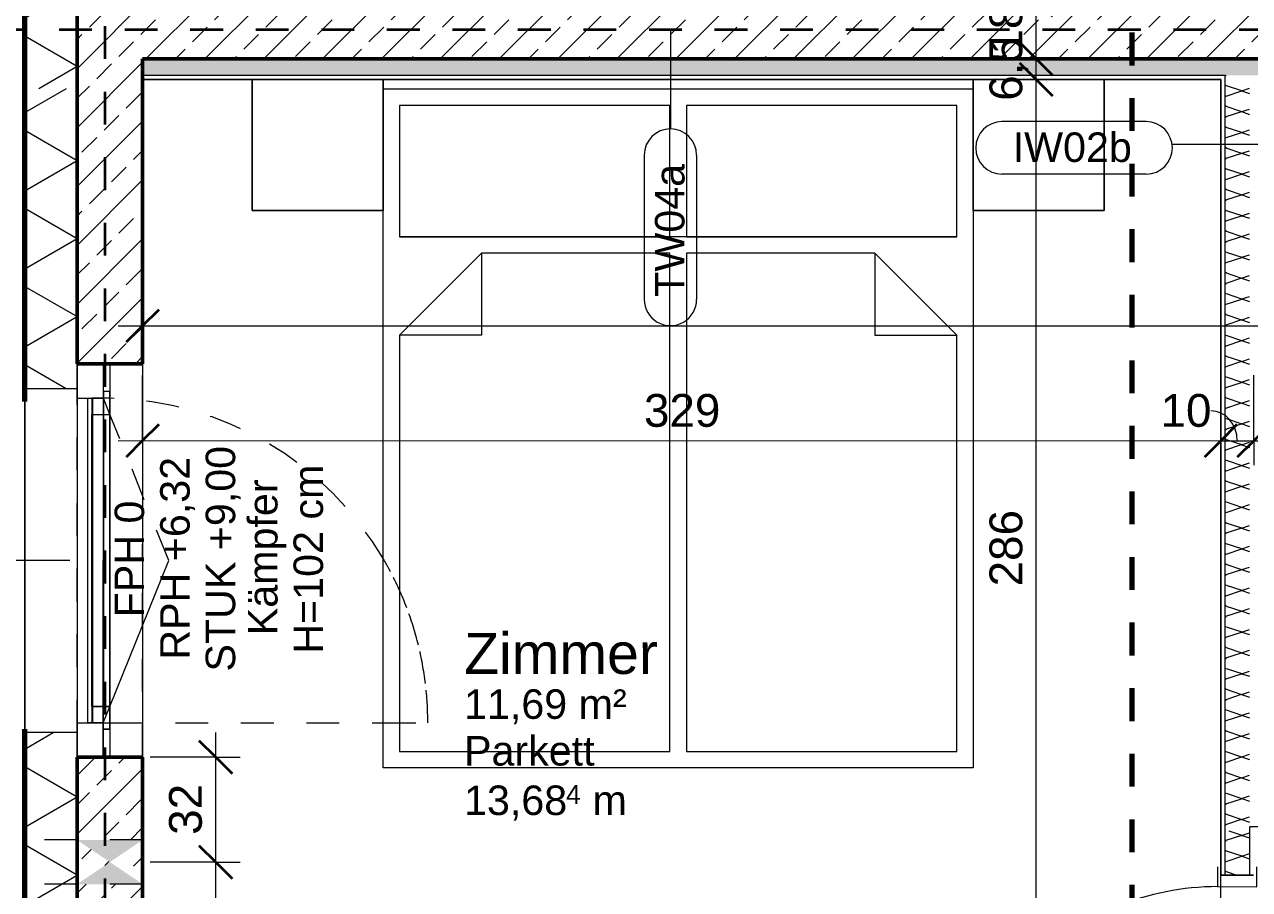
# Model space of a CAD drawing. Header units: metres. Extents: x -67.4 to -27.2, y 43.9 to 89.6.
# Drawn here: x -54.349 to -50.611, y 73.163 to 75.802 of the extents above; entities that cross this region are included whole.
import ezdxf

# ---------------------------------------------------------------- set-up
doc = ezdxf.new("R2010")
doc.units = ezdxf.units.M
for name, pattern in [('Achse', [0.009, 0.005, -0.002, 0, -0.002]), ('Strich Punkt Mittel', [0.015875, 0.00635, -0.004763, 0, -0.004763]), ('Verdeckt', [0.003, 0.002, -0.001]), ('Verdeckt Oben', [0.00225, 0.0015, -0.00075])]:
    doc.linetypes.add(name, pattern=pattern)
for name, color, linetype, lineweight in [('A-DETL-GENF_', 92, 'Continuous', 13), ('A-GLAZ', 151, 'Continuous', 18), ('A-GLAZ-IDEN_', 152, 'Continuous', 9), ('A_Bemassung-50_', 4, 'Continuous', 9), ('A_Bemassung_', 4, 'Continuous', 9), ('A_Beschriftung_', 7, 'Continuous', 9), ('A_Decken', 8, 'Continuous', 13), ('A_Durchbruch', 7, 'Verdeckt', 5), ('A_Fenster', 7, 'Continuous', 13), ('A_Moebel', 6, 'Continuous', 13), ('A_Raeume_', 7, 'Continuous', 5), ('A_Raeume_Beschriftung_', 7, 'Continuous', 9), ('A_Raster_', 1, 'Continuous', 9), ('A_Tueren', 31, 'Continuous', 13), ('A_Waende', 7, 'Continuous', 13), ('G-ANNO-SYMB_', 111, 'Continuous', 9)]:
    doc.layers.add(name, color=color, linetype=linetype, lineweight=lineweight)
doc.styles.add('Arial_2', font='arial.ttf', dxfattribs={"height": 0.09})
doc.styles.add('Arial_3', font='arial.ttf', dxfattribs={"height": 0.05849})
doc.styles.add('Arial_4', font='arial.ttf', dxfattribs={"height": 0.125})
doc.styles.add('Arial_5', font='arial.ttf', dxfattribs={"height": 0.1})
doc.dimstyles.new('WGA-Bemaßung', dxfattribs={"dimscale": 0.3048, "dimtxt": 0.102026, "dimasz": 0.328084, "dimexe": 0.246063, "dimexo": 0.0625, "dimgap": 0.04101, "dimtad": 1, "dimdec": 1, "dimlfac": 100, "dimrnd": 0.5, "dimdsep": 46, "dimtxsty": 'Arial_5', "dimblk1": 'OBLIQUE', "dimblk2": 'OBLIQUE', "dimsah": 1, "dimcen": 0.09, "dimdle": 0.246063, "dimazin": 2, "dimtfac": 1, "dimtdec": 4, "dimtix": 1, "dimtmove": 0, "dimatfit": 3, "dimfxl": 0.656168, "dimfxlon": 1, "dimtvp": 1, "dimtolj": 1, "dimtzin": 0, "dimarcsym": 2})
doc.dimstyles.new('WGA-Bemaßung_2', dxfattribs={"dimscale": 0.3048, "dimtxt": 0.102026, "dimasz": 0.328084, "dimexe": 0.246063, "dimexo": 0.0625, "dimgap": 0.04101, "dimtad": 1, "dimdec": 1, "dimlfac": 100, "dimrnd": 0.5, "dimdsep": 46, "dimtxsty": 'Arial_5', "dimblk1": 'OBLIQUE', "dimblk2": 'OBLIQUE', "dimsah": 1, "dimcen": 0.09, "dimdle": 0.246063, "dimazin": 2, "dimtfac": 1, "dimtdec": 4, "dimtix": 1, "dimtmove": 2, "dimatfit": 3, "dimfxl": 0.656168, "dimfxlon": 1, "dimtvp": 1, "dimtolj": 1, "dimtzin": 0, "dimarcsym": 2})
doc.dimstyles.new('WGA-Bemaßung_3', dxfattribs={"dimscale": 0.3048, "dimtxt": 0.102026, "dimasz": 0.328084, "dimexe": 0.246063, "dimexo": 0.0625, "dimgap": 0.04101, "dimtad": 1, "dimdec": 1, "dimlfac": 100, "dimrnd": 0.5, "dimdsep": 46, "dimtxsty": 'Arial_5', "dimblk1": 'OBLIQUE', "dimblk2": 'OBLIQUE', "dimsah": 1, "dimcen": 0.09, "dimdle": 0.246063, "dimazin": 2, "dimtfac": 1, "dimtdec": 4, "dimtix": 1, "dimtmove": 1, "dimatfit": 3, "dimfxl": 0.656168, "dimfxlon": 1, "dimtvp": 1, "dimtolj": 1, "dimtzin": 0, "dimarcsym": 2})
doc.dimstyles.new('WGA-Bemaßung_4', dxfattribs={"dimscale": 0.3048, "dimtxt": 0.102026, "dimasz": 0.328084, "dimexe": 0.246063, "dimexo": 0.0625, "dimgap": 0.04101, "dimtad": 1, "dimdec": 1, "dimlfac": 100, "dimrnd": 0.5, "dimdsep": 46, "dimtxsty": 'Arial_5', "dimblk1": 'OBLIQUE', "dimblk2": 'OBLIQUE', "dimsah": 1, "dimcen": 0.09, "dimdle": 0.246063, "dimazin": 2, "dimtfac": 1, "dimtdec": 4, "dimtix": 1, "dimtmove": 0, "dimatfit": 3, "dimfxl": 0.656168, "dimfxlon": 1, "dimtvp": 1, "dimtolj": 1, "dimtzin": 0, "dimarcsym": 2})
pattern_1 = [(45, (0, 0), (-0.08980256, 0.08980256), []), (45, (0.0898, 0), (-0.08980256, 0.08980256), [0.0635, -0.03175])]

# ---------------------------------------------------------------- blocks, each defined once
blk = doc.blocks.new('UZ_D1 - SL_0800x2000_Zimmertür_Stahlzarge_GK-7175508-263_PP_02OG_BT2')
at = {"layer": 'A_Tueren', "lineweight": 5}
for p, q in [((-0.4, 0.06), (-0.46, 0.06)), ((-0.4, -0.06), (-0.4, 0.06)), ((0.4, 0.06), (0.46, 0.06)), ((0.4, -0.06), (0.4, 0.06)), ((-0.46, -0.06), (-0.4, -0.06)), ((0.46, -0.06), (0.4, -0.06)), ((0.4, -0.06), (0.4, -0.86))]:
    blk.add_line(p, q, dxfattribs=at)
blk.add_arc((0.4, -0.06), 0.8, 180, 270, dxfattribs=at)
blk = doc.blocks.new('Moeb_Bett - Doppelbett 180x210-3788404-263_PP_02OG_BT2')
at = {"layer": 'A_Moebel', "color": 8}
for p, q in [((-0.9, 1.05), (0.9, 1.05)), ((-0.9, -1.05), (-0.9, 1.05)), ((0.9, 1.05), (0.9, -1.05)), ((-0.025, 1), (-0.85, 1)), ((-0.85, 1), (-0.85, -0.27)), ((-0.025, -0.52), (-0.025, 1)), ((0.85, 1), (0.025, 1)), ((0.025, 1), (0.025, -0.52)), ((0.85, -0.27), (0.85, 1)), ((-0.6, -0.27), (-0.85, -0.27)), ((-0.85, -0.27), (-0.6, -0.52)), ((-0.6, -0.52), (-0.6, -0.27)), ((0.6, -0.27), (0.85, -0.27)), ((0.6, -0.52), (0.6, -0.27)), ((0.85, -0.27), (0.6, -0.52)), ((-0.6, -0.52), (-0.025, -0.52)), ((0.025, -0.52), (0.6, -0.52)), ((-0.025, -0.57), (-0.85, -0.57)), ((-0.85, -0.57), (-0.85, -0.97)), ((-0.85, -0.57), (0.85, -0.57)), ((-0.025, -0.97), (-0.025, -0.57)), ((0.85, -0.57), (0.025, -0.57)), ((0.025, -0.57), (0.025, -0.97)), ((0.85, -0.97), (0.85, -0.57)), ((-0.9, -0.65), (-1.3, -0.65)), ((-1.3, -0.65), (-1.3, -1.05)), ((-1.3, -1.05), (-1.3, -0.65)), ((-1.3, -0.65), (-0.9, -0.65)), ((-0.9, -1.05), (-0.9, -0.65)), ((-0.9, -0.65), (-0.9, -1.05)), ((1.3, -0.65), (0.9, -0.65)), ((0.9, -0.65), (0.9, -1.05)), ((0.9, -1.05), (0.9, -0.65)), ((0.9, -0.65), (1.3, -0.65)), ((1.3, -1.05), (1.3, -0.65)), ((1.3, -0.65), (1.3, -1.05)), ((-0.85, -0.97), (-0.025, -0.97)), ((0.025, -0.97), (0.85, -0.97)), ((-0.9, -1.02), (0.9, -1.02)), ((-1.3, -1.05), (-0.9, -1.05)), ((-0.9, -1.05), (-1.3, -1.05)), ((0.9, -1.05), (1.3, -1.05)), ((1.3, -1.05), (0.9, -1.05))]:
    blk.add_line(p, q, dxfattribs=at)
blk = doc.blocks.new('Fens_1tlg_OL - DF_OL_DK_1120x2400-V20-263_PP_02OG_BT2')
at = {"layer": 'A-GLAZ'}
for p, q in [((-0.6, 0.1), (-0.495, 0.1)), ((-0.6, 0.02), (-0.6, 0.1)), ((0.525, 0.1), (-0.525, 0.1)), ((-0.495, 0.1), (-0.495, 0.02)), ((0.495, 0.1), (0.495, 0.02)), ((0.6, 0.1), (0.495, 0.1)), ((0.6, 0.02), (0.6, 0.1)), ((-0.6, 0.02), (-0.515, 0.02)), ((-0.495, 0.02), (-0.6, 0.02)), ((-0.515, 0.02), (-0.495, 0.02)), ((-0.495, 0.02), (-0.445, 0.02)), ((-0.445, 0.02), (0.445, 0.02)), ((0.445, 0.02), (0.495, 0.02)), ((0.495, 0.02), (0.515, 0.02)), ((0.495, 0.02), (0.6, 0.02)), ((0.515, 0.02), (0.6, 0.02))]:
    blk.add_line(p, q, dxfattribs=at)
at = {"layer": 'A_Fenster', "linetype": 'Verdeckt Oben', "lineweight": 5}
for p, q in [((-0.525, 0.26), (0.525, 0.26)), ((-0.525, 0.1), (0.525, 0.1)), ((-0.6, -0.1), (0.6, -0.1)), ((-0.6, -0.1), (0.6, -0.1))]:
    blk.add_line(p, q, dxfattribs=at)
at = {"layer": 'A_Fenster'}
for p, q in [((-0.525, 0.1), (-0.6, 0.1)), ((-0.495, 0.055), (-0.495, 0.067)), ((-0.495, 0.067), (0.495, 0.067)), ((-0.495, 0.067), (0.495, 0.067)), ((-0.495, 0.055), (-0.495, 0.067)), ((-0.495, 0.02), (-0.495, 0.055)), ((-0.445, 0.055), (-0.495, 0.055)), ((0.495, 0.055), (-0.495, 0.055)), ((-0.495, 0.055), (-0.495, 0.02)), ((-0.495, 0.053), (-0.495, 0.055)), ((-0.495, 0.053), (-0.495, 0.055)), ((-0.445, 0.053), (-0.495, 0.053)), ((-0.445, 0.053), (-0.495, 0.053)), ((0.445, 0.055), (-0.445, 0.055)), ((-0.445, 0.055), (-0.445, 0)), ((0.445, 0.055), (-0.445, 0.055)), ((-0.445, 0.055), (0.445, 0.055)), ((-0.445, 0), (-0.445, 0.055)), ((0.445, 0.053), (-0.445, 0.053)), ((0.445, 0.053), (-0.445, 0.053)), ((0.495, 0.055), (0.445, 0.055)), ((0.445, 0.055), (0.445, 0)), ((0.445, 0.055), (0.445, 0)), ((0.495, 0.053), (0.445, 0.053)), ((0.495, 0.053), (0.445, 0.053)), ((0.495, 0.067), (0.495, 0.055)), ((0.495, 0.067), (0.495, 0.055)), ((0.495, 0.02), (0.495, 0.055)), ((0.495, 0.02), (0.495, 0.055)), ((0.495, 0.055), (0.495, 0.053)), ((0.495, 0.055), (0.495, 0.053)), ((-0.6, 0.02), (-0.515, 0.02)), ((-0.515, 0.02), (-0.495, 0.02)), ((-0.495, 0.02), (-0.515, 0.02)), ((-0.515, 0.02), (0.515, 0.02)), ((-0.515, 0), (-0.515, 0.02)), ((-0.515, 0.02), (-0.515, 0)), ((-0.495, 0.02), (-0.4455, 0)), ((-0.495, 0.02), (-0.445, 0.02)), ((-0.495, 0.02), (0.495, 0.02)), ((-0.445, 0.02), (-0.495, 0.02)), ((-0.495, 0.02), (-0.445, 0.02)), ((-0.445, 0.02), (0.445, 0.02)), ((0.445, 0.02), (-0.445, 0.02)), ((-0.445, 0.02), (0.445, 0.02)), ((0.445, 0.02), (0.495, 0.02)), ((0.495, 0.02), (0.445, 0.02)), ((0.445, 0.02), (0.495, 0.02)), ((0.495, 0.02), (0.515, 0.02)), ((0.515, 0.02), (0.495, 0.02)), ((0.515, 0.02), (0.6, 0.02)), ((0.515, 0), (0.515, 0.02)), ((0.515, 0), (0.515, 0.02)), ((0.515, 0), (-0.515, 0)), ((-0.515, 0), (-0.445, 0)), ((-0.4455, 0), (0, -0.18)), ((0.445, 0), (-0.445, 0)), ((0.445, 0), (-0.445, 0)), ((-0.445, 0), (0.445, 0)), ((0.445, 0), (0.515, 0))]:
    blk.add_line(p, q, dxfattribs=at)
at = {"layer": 'A_Fenster', "linetype": 'Verdeckt', "lineweight": 5}
for p, q in [((-0.495, 0.02), (-0.495, 0)), ((0.4455, 0), (0.495, 0.02)), ((-0.495, 0), (-0.495, -0.8339)), ((0, -0.18), (0.4455, 0)), ((-0.495, -0.8339), (-0.495, -0.97))]:
    blk.add_line(p, q, dxfattribs=at)
for start, end in [(358.8397, 0), (300.2296, 358.8397), (290.7692, 297.6923), (297.6923, 300.2296), (283.8462, 290.7692), (270, 276.9231), (276.9231, 283.8462)]:
    blk.add_arc((-0.495, 0.02), 0.99, start, end, dxfattribs=at)
blk = doc.blocks.new('Fens_1tlg_OL - DF_OL_DK_1120x2400-V31-263_PP_02OG_BT2')
at = {"layer": 'A_Fenster', "linetype": 'Verdeckt Oben', "lineweight": 5}
for p, q in [((-0.525, 0.26), (0.525, 0.26)), ((-0.525, 0.1), (0.525, 0.1)), ((-0.6, -0.1), (0.6, -0.1)), ((-0.6, -0.1), (0.6, -0.1))]:
    blk.add_line(p, q, dxfattribs=at)
at = {"layer": 'A_Fenster'}
for p, q in [((-0.495, 0.055), (-0.495, 0.067)), ((-0.495, 0.067), (0.495, 0.067)), ((-0.495, 0.067), (0.495, 0.067)), ((-0.495, 0.055), (-0.495, 0.067)), ((-0.495, 0.053), (-0.495, 0.055)), ((-0.445, 0.055), (-0.495, 0.055)), ((-0.445, 0.055), (-0.495, 0.055)), ((-0.495, 0.055), (-0.495, 0.053)), ((-0.495, 0.053), (-0.495, 0.055)), ((-0.495, 0.053), (-0.495, 0.055)), ((-0.495, 0.02), (-0.495, 0.053)), ((-0.495, 0.053), (-0.495, 0.02)), ((-0.445, 0.053), (-0.495, 0.053)), ((-0.445, 0.053), (-0.495, 0.053)), ((0.445, 0.055), (-0.445, 0.055)), ((0.445, 0.055), (-0.445, 0.055)), ((-0.445, 0.055), (-0.445, 0.053)), ((0.445, 0.055), (-0.445, 0.055)), ((-0.445, 0.055), (0.445, 0.055)), ((-0.445, 0.053), (-0.445, 0.055)), ((-0.445, 0.053), (-0.445, 0.02)), ((-0.445, 0.02), (-0.445, 0.053)), ((0.445, 0.053), (-0.445, 0.053)), ((0.445, 0.053), (-0.445, 0.053)), ((0.495, 0.055), (0.445, 0.055)), ((0.495, 0.055), (0.445, 0.055)), ((0.445, 0.055), (0.445, 0.053)), ((0.445, 0.055), (0.445, 0.053)), ((0.445, 0.053), (0.445, 0.02)), ((0.445, 0.053), (0.445, 0.02)), ((0.495, 0.053), (0.445, 0.053)), ((0.495, 0.053), (0.445, 0.053)), ((0.495, 0.067), (0.495, 0.055)), ((0.495, 0.067), (0.495, 0.055)), ((0.495, 0.053), (0.495, 0.055)), ((0.495, 0.053), (0.495, 0.055)), ((0.495, 0.055), (0.495, 0.053)), ((0.495, 0.055), (0.495, 0.053)), ((0.495, 0.02), (0.495, 0.053)), ((0.495, 0.02), (0.495, 0.053)), ((-0.495, 0.02), (-0.515, 0.02)), ((-0.515, 0.02), (-0.495, 0.02)), ((-0.515, 0), (-0.515, 0.02)), ((-0.515, 0.02), (-0.515, 0)), ((-0.495, 0.02), (-0.4455, 0)), ((-0.495, 0.02), (-0.445, 0.02)), ((-0.445, 0.02), (-0.495, 0.02)), ((-0.495, 0.02), (-0.445, 0.02)), ((-0.495, 0.02), (-0.445, 0.02)), ((-0.445, 0.02), (0.445, 0.02)), ((0.445, 0.02), (-0.445, 0.02)), ((-0.445, 0.02), (0.445, 0.02)), ((-0.445, 0.02), (-0.445, 0)), ((-0.445, 0.02), (0.445, 0.02)), ((-0.445, 0), (-0.445, 0.02)), ((0.445, 0.02), (0.495, 0.02)), ((0.495, 0.02), (0.445, 0.02)), ((0.445, 0.02), (0.495, 0.02)), ((0.445, 0.02), (0.445, 0)), ((0.445, 0.02), (0.445, 0)), ((0.445, 0.02), (0.495, 0.02)), ((0.515, 0.02), (0.495, 0.02)), ((0.495, 0.02), (0.515, 0.02)), ((0.515, 0), (0.515, 0.02)), ((0.515, 0), (0.515, 0.02))]:
    blk.add_line(p, q, dxfattribs=at)
at = {"layer": 'A_Fenster', "linetype": 'Verdeckt', "lineweight": 5}
for p, q in [((-0.495, 0.02), (-0.495, 0)), ((0.4455, 0), (0.495, 0.02))]:
    blk.add_line(p, q, dxfattribs=at)
blk.add_arc((-0.495, 0.02), 0.99, 358.8397, 0, dxfattribs=at)
blk = doc.blocks.new('Allg_Nachströmöffnung1 - DN 135-V106-263_PP_02OG_BT2')
at = {"layer": 'A-DETL-GENF_', "linetype": 'Verdeckt', "lineweight": 5}
for points in [[(0.125, 0), (0.0575, 0.1), (0.0575, -0.1), (0.0828, -0.0626)], [(0.1925, 0.1), (0.1925, 0.1), (0.125, 0), (0.1925, -0.1), (0.1925, 0.0988)]]:
    blk.add_hatch(color=256, dxfattribs=at).paths.add_polyline_path(points)
at = {"layer": 'A_Durchbruch'}
for p, q in [((0.0575, 0.1), (0.0575, -0.26)), ((0.1925, 0.1), (0.1925, -0.26))]:
    blk.add_line(p, q, dxfattribs=at)
blk = doc.blocks.new('Dtai_Fluchtlinie_Grenzlinie - Dtai_Grenzlinie-5920249-263_PP_02OG_BT2')
at = {"layer": 'A-DETL-GENF_', "lineweight": 70}
for p, q in [((24.45, 0), (26.45, 0)), ((27.45, 0), (29.45, 0))]:
    blk.add_line(p, q, dxfattribs=at)
blk = doc.blocks.new('BS_Fens_PP_Kämpfer - oben-10106766-263_PP_02OG_BT2')
at = {"layer": 'A-GLAZ-IDEN_'}
blk.add_line((0, 0.000124), (0, 0.010761), dxfattribs=at)
blk = doc.blocks.new('BS_Wand_Lollipop - rechts_oben-2026913-263_PP_02OG_BT2')
at = {"layer": 'A_Beschriftung_'}
for p, q in [((0.0046, 0.0016), (0.0134, 0.0016)), ((-0.003, 0), (0.003, 0)), ((0.0046, -0.0016), (0.0134, -0.0016))]:
    blk.add_line(p, q, dxfattribs=at)
for centre, start, end in [((0.0046, 0), 90, 270), ((0.0134, 0), 270, 90)]:
    blk.add_arc(centre, 0.0016, start, end, dxfattribs=at)
blk = doc.blocks.new('BS_Wand_Lollipop - links_unten-2026911-263_PP_02OG_BT2')
at = {"layer": 'A_Beschriftung_'}
for p, q in [((-0.00467, 0.001367), (-0.01347, 0.001367)), ((-0.003087, 0), (0.003, 0)), ((-0.00467, -0.001833), (-0.01347, -0.001833))]:
    blk.add_line(p, q, dxfattribs=at)
for centre, start, end in [((-0.01347, -0.000233), 90, 270), ((-0.00467, -0.000233), 270, 90)]:
    blk.add_arc(centre, 0.0016, start, end, dxfattribs=at)
blk = doc.blocks.new('DIMBLOCK314-263_PP_02OG_BT2')
at = {"layer": 'A_Bemassung-50_', "transparency": 16777216}
for p, q in [((-53.9882, 74.5322), (-53.9882, 74.7322)), ((-50.6983, 74.5321), (-50.6983, 74.7321)), ((-54.0632, 74.5322), (-50.6983, 74.5321)), ((-53.9882, 74.5322), (-53.9882, 74.4572)), ((-50.6983, 74.5321), (-50.6983, 74.4571))]:
    blk.add_line(p, q, dxfattribs=at)
at = {"layer": 'A_Bemassung-50_', "lineweight": 35, "transparency": 16777216}
for p, q in [((-53.9882, 74.5322), (-53.9382, 74.5822)), ((-50.6983, 74.5321), (-50.6483, 74.5821)), ((-53.9882, 74.5322), (-54.0382, 74.4822)), ((-50.6983, 74.5321), (-50.7483, 74.4821))]:
    blk.add_line(p, q, dxfattribs=at)
at = {"layer": 'A_Bemassung-50_', "color": 0, "transparency": 16777216, "insert": (-52.4586, 74.6745), "char_height": 0.1, "width": 0.276883, "attachment_point": 1, "rotation": 359.9983, "line_spacing_factor": 0.941778, "style": 'Arial_5'}
blk.add_mtext('329', dxfattribs=at)
blk = doc.blocks.new('_Oblique')
at = {"color": 0, "linetype": 'ByBlock', "lineweight": -2}
blk.add_line((-0.5, -0.5), (0.5, 0.5), dxfattribs=at)
blk = doc.blocks.new('DIMBLOCK315-263_PP_02OG_BT2')
at = {"layer": 'A_Bemassung-50_', "transparency": 16777216}
for p, q in [((-50.6983, 74.5321), (-50.6983, 74.7321)), ((-50.5983, 74.5321), (-50.5983, 74.7321)), ((-50.6983, 74.5321), (-50.5983, 74.5321)), ((-50.6983, 74.5321), (-50.6983, 74.4571)), ((-50.5983, 74.5321), (-50.5983, 74.4571))]:
    blk.add_line(p, q, dxfattribs=at)
at = {"layer": 'A_Bemassung-50_', "lineweight": 35, "transparency": 16777216}
for p, q in [((-50.6983, 74.5321), (-50.6483, 74.5821)), ((-50.5983, 74.5321), (-50.5483, 74.5821)), ((-50.6983, 74.5321), (-50.7483, 74.4821)), ((-50.5983, 74.5321), (-50.6483, 74.4821))]:
    blk.add_line(p, q, dxfattribs=at)
at = {"layer": 'A_Bemassung-50_', "transparency": 16777216}
blk.add_ellipse((-50.7286, 74.5321), major_axis=(0, 0.091), ratio=0.882233, start_param=4.712389, end_param=6.283185, dxfattribs=at)
at = {"layer": 'A_Bemassung-50_', "color": 0, "transparency": 16777216, "insert": (-50.8824, 74.6744), "char_height": 0.1, "width": 0.184588, "attachment_point": 1, "rotation": 359.9983, "line_spacing_factor": 0.941778, "style": 'Arial_5'}
blk.add_mtext('10', dxfattribs=at)
blk = doc.blocks.new('DIMBLOCK316-263_PP_02OG_BT2')
at = {"layer": 'A_Bemassung-50_', "transparency": 16777216}
for p, q in [((-50.5983, 74.5321), (-50.5983, 74.7321)), ((-48.1782, 74.532), (-48.1782, 74.732)), ((-50.5983, 74.5321), (-48.1782, 74.532)), ((-50.5983, 74.5321), (-50.5983, 74.4571)), ((-48.1782, 74.532), (-48.1782, 74.457))]:
    blk.add_line(p, q, dxfattribs=at)
at = {"layer": 'A_Bemassung-50_', "lineweight": 35, "transparency": 16777216}
for p, q in [((-50.5983, 74.5321), (-50.5483, 74.5821)), ((-48.1782, 74.532), (-48.1282, 74.582)), ((-50.5983, 74.5321), (-50.6483, 74.4821)), ((-48.1782, 74.532), (-48.2282, 74.482))]:
    blk.add_line(p, q, dxfattribs=at)
at = {"layer": 'A_Bemassung-50_', "color": 0, "transparency": 16777216, "insert": (-49.5036, 74.6744), "char_height": 0.1, "width": 0.276883, "attachment_point": 1, "rotation": 359.9983, "line_spacing_factor": 0.941778, "style": 'Arial_5'}
blk.add_mtext('242', dxfattribs=at)
blk = doc.blocks.new('DIMBLOCK479-263_PP_02OG_BT2')
at = {"layer": 'A_Bemassung-50_', "lineweight": 35, "transparency": 16777216}
for p, q in [((-51.2621, 75.6341), (-51.3121, 75.6841)), ((-51.2621, 75.6341), (-51.2121, 75.5841)), ((-51.2622, 72.7717), (-51.3122, 72.8217)), ((-51.2622, 72.7717), (-51.2122, 72.7217))]:
    blk.add_line(p, q, dxfattribs=at)
at = {"layer": 'A_Bemassung-50_', "transparency": 16777216}
for p, q in [((-51.2621, 75.6341), (-51.4621, 75.6341)), ((-51.2622, 72.7717), (-51.2621, 75.6341)), ((-51.2621, 75.6341), (-51.1871, 75.6341)), ((-51.2622, 72.7717), (-51.3372, 72.7717)), ((-51.2622, 72.7717), (-51.0622, 72.7717))]:
    blk.add_line(p, q, dxfattribs=at)
at = {"layer": 'A_Bemassung-50_', "color": 0, "transparency": 16777216, "insert": (-51.4044, 74.0876), "char_height": 0.1, "width": 0.276883, "attachment_point": 1, "rotation": 90, "line_spacing_factor": 0.941778, "style": 'Arial_5'}
blk.add_mtext('286', dxfattribs=at)
blk = doc.blocks.new('DIMBLOCK480-263_PP_02OG_BT2')
at = {"layer": 'A_Bemassung-50_', "transparency": 16777216}
for p, q in [((-51.2621, 75.6341), (-51.2621, 75.7716)), ((-51.2621, 75.6966), (-51.4621, 75.6966)), ((-51.2621, 75.6966), (-51.1871, 75.6966)), ((-51.2621, 75.6341), (-51.4621, 75.6341)), ((-51.2621, 75.6341), (-51.1871, 75.6341))]:
    blk.add_line(p, q, dxfattribs=at)
at = {"layer": 'A_Bemassung-50_', "lineweight": 35, "transparency": 16777216}
for p, q in [((-51.2621, 75.6966), (-51.3121, 75.7466)), ((-51.2621, 75.6966), (-51.2121, 75.6466)), ((-51.2621, 75.6341), (-51.3121, 75.6841)), ((-51.2621, 75.6341), (-51.2121, 75.5841))]:
    blk.add_line(p, q, dxfattribs=at)
at = {"layer": 'A_Bemassung-50_', "color": 0, "transparency": 16777216, "insert": (-51.4044, 75.5688), "char_height": 0.1, "width": 0.231677, "attachment_point": 1, "rotation": 90, "line_spacing_factor": 0.941778, "style": 'Arial_5'}
blk.add_mtext('6,5', dxfattribs=at)
blk = doc.blocks.new('DIMBLOCK481-263_PP_02OG_BT2')
at = {"layer": 'A_Bemassung-50_', "lineweight": 35, "transparency": 16777216}
for p, q in [((-51.2621, 75.8766), (-51.3121, 75.9266)), ((-51.2621, 75.8766), (-51.2121, 75.8266)), ((-51.2621, 75.6966), (-51.3121, 75.7466)), ((-51.2621, 75.6966), (-51.2121, 75.6466))]:
    blk.add_line(p, q, dxfattribs=at)
at = {"layer": 'A_Bemassung-50_', "transparency": 16777216}
for p, q in [((-51.2621, 75.8766), (-51.4621, 75.8766)), ((-51.2621, 75.6216), (-51.2621, 75.8766)), ((-51.2621, 75.8766), (-51.1871, 75.8766)), ((-51.2621, 75.6966), (-51.4621, 75.6966)), ((-51.2621, 75.6966), (-51.1871, 75.6966))]:
    blk.add_line(p, q, dxfattribs=at)
at = {"layer": 'A_Bemassung-50_', "color": 0, "transparency": 16777216, "insert": (-51.4044, 75.7097), "char_height": 0.1, "width": 0.184588, "attachment_point": 1, "rotation": 90, "line_spacing_factor": 0.941778, "style": 'Arial_5'}
blk.add_mtext('18', dxfattribs=at)
blk = doc.blocks.new('DIMBLOCK494-263_PP_02OG_BT2')
at = {"layer": 'A_Bemassung-50_', "transparency": 16777216}
for p, q in [((-53.9882, 74.8822), (-53.9882, 75.0822)), ((-47.0634, 74.882), (-47.0634, 75.082)), ((-54.0632, 74.8822), (-47.0634, 74.882)), ((-53.9882, 74.8822), (-53.9882, 74.8072)), ((-47.0634, 74.882), (-47.0634, 74.807))]:
    blk.add_line(p, q, dxfattribs=at)
at = {"layer": 'A_Bemassung-50_', "lineweight": 35, "transparency": 16777216}
for p, q in [((-53.9882, 74.8822), (-53.9382, 74.9322)), ((-47.0634, 74.882), (-47.0134, 74.932)), ((-53.9882, 74.8822), (-54.0382, 74.8322)), ((-47.0634, 74.882), (-47.1134, 74.832))]:
    blk.add_line(p, q, dxfattribs=at)
at = {"layer": 'A_Bemassung-50_', "color": 0, "transparency": 16777216, "insert": (-50.3591, 75.0244), "char_height": 0.1, "width": 0.416266, "attachment_point": 1, "rotation": 359.9983, "line_spacing_factor": 0.941778, "style": 'Arial_5'}
blk.add_mtext('692,5', dxfattribs=at)
blk = doc.blocks.new('DIMBLOCK595-263_PP_02OG_BT2')
at = {"layer": 'A_Bemassung-50_', "lineweight": 35, "transparency": 16777216}
for p, q in [((-53.7654, 73.2467), (-53.8154, 73.2967)), ((-53.7654, 73.2467), (-53.7154, 73.1967)), ((-53.7654, 72.0818), (-53.8154, 72.1319)), ((-53.7654, 72.0818), (-53.7154, 72.0318))]:
    blk.add_line(p, q, dxfattribs=at)
at = {"layer": 'A_Bemassung-50_', "transparency": 16777216}
for p, q in [((-53.7654, 73.2467), (-53.9654, 73.2467)), ((-53.7654, 72.0068), (-53.7654, 73.2467)), ((-53.7654, 73.2467), (-53.6904, 73.2467)), ((-53.7654, 72.0818), (-53.9654, 72.0819)), ((-53.7654, 72.0818), (-53.6904, 72.0818))]:
    blk.add_line(p, q, dxfattribs=at)
at = {"layer": 'A_Bemassung-50_', "color": 0, "transparency": 16777216, "insert": (-53.9077, 72.4908), "char_height": 0.1, "width": 0.416266, "attachment_point": 1, "rotation": 90, "line_spacing_factor": 0.941778, "style": 'Arial_5'}
blk.add_mtext('116,5', dxfattribs=at)
blk = doc.blocks.new('DIMBLOCK596-263_PP_02OG_BT2')
at = {"layer": 'A_Bemassung-50_', "transparency": 16777216}
for p, q in [((-53.7654, 73.2467), (-53.7654, 73.6417)), ((-53.7654, 73.5667), (-53.9654, 73.5667)), ((-53.7654, 73.5667), (-53.6904, 73.5667)), ((-53.7654, 73.2467), (-53.9654, 73.2467)), ((-53.7654, 73.2467), (-53.6904, 73.2467))]:
    blk.add_line(p, q, dxfattribs=at)
at = {"layer": 'A_Bemassung-50_', "lineweight": 35, "transparency": 16777216}
for p, q in [((-53.7654, 73.5667), (-53.8154, 73.6167)), ((-53.7654, 73.5667), (-53.7154, 73.5167)), ((-53.7654, 73.2467), (-53.8154, 73.2967)), ((-53.7654, 73.2467), (-53.7154, 73.1967))]:
    blk.add_line(p, q, dxfattribs=at)
at = {"layer": 'A_Bemassung-50_', "color": 0, "transparency": 16777216, "insert": (-53.9077, 73.3298), "char_height": 0.1, "width": 0.184588, "attachment_point": 1, "rotation": 90, "line_spacing_factor": 0.941778, "style": 'Arial_5'}
blk.add_mtext('32', dxfattribs=at)

msp = doc.modelspace()

# ---------------------------------------------------------------- hatches: boundary and pattern name
at = {"layer": 'A_Waende', "lineweight": 5}
h = msp.add_hatch(dxfattribs=at)
h.set_pattern_fill('FP_4', color=250, style=0, pattern_type=2)
h.set_pattern_definition(pattern_1)
h.paths.add_polyline_path([(-53.9882, 75.6967), (-53.9882, 76.0467), (-54.1881, 76.0467), (-54.1881, 75.6967), (-53.9882, 75.6967)])
h.paths.add_polyline_path([(-53.9882, 77.2467), (-53.9881, 77.2467), (-53.9881, 83.0799), (-54.1879, 83.0799), (-54.1879, 77.2467), (-54.0291, 77.2467)])
h = msp.add_hatch(dxfattribs=at)
h.set_pattern_fill('FP_136', color=250, angle=202.64, style=0, pattern_type=2)
h.set_pattern_definition([(89.998, (-54.18793, 76.38935), (-0.20637, 7e-06), []), (149.998, (-54.18793, 76.38935), (-0.10319, -0.17872), []), (209.998, (-54.18793, 76.38935), (0.103184, -0.178734), [])])
h.paths.add_polyline_path([(-54.1882, 75.6067), (-54.1883, 76.1217), (-54.3481, 76.1217), (-54.3479, 75.6067), (-54.1882, 75.6067)])
h = msp.add_hatch(dxfattribs=at)
h.set_pattern_fill('FP_4', color=250, style=0, pattern_type=2)
h.set_pattern_definition(pattern_1)
h.paths.add_polyline_path([(-45.2082, 75.6964), (-45.2082, 75.8764), (-45.7682, 75.8764), (-45.7682, 75.6964), (-45.2082, 75.6964)])
h.paths.add_polyline_path([(-46.7882, 75.6965), (-46.7882, 75.8765), (-49.3331, 75.8765), (-49.3332, 75.8765), (-53.9882, 75.8766), (-53.9882, 75.6967), (-46.8082, 75.6965)])
h = msp.add_hatch(dxfattribs=at)
h.set_pattern_fill('FP_4', color=250, style=0, pattern_type=2)
h.set_pattern_definition(pattern_1)
h.paths.add_polyline_path([(-53.9883, 71.8819), (-53.9883, 71.8819), (-53.9883, 72.082), (-53.9894, 72.082), (-53.9894, 72.682), (-53.9882, 72.682), (-53.9883, 73.3141), (-54.0882, 73.2467), (-54.1882, 73.3142), (-54.1882, 71.8819), (-54.0291, 71.8819)])
h.paths.add_polyline_path([(-53.9882, 73.1792), (-54.1882, 73.1792), (-54.0882, 73.2467), (-53.9883, 73.1792)])
h.paths.add_polyline_path([(-53.9882, 73.3142), (-53.9883, 73.5667), (-54.1882, 73.5667), (-54.1882, 73.3142), (-53.9883, 73.3142)])
h.paths.add_polyline_path([(-53.9883, 74.7667), (-53.9882, 74.7667), (-53.9883, 75.6967), (-54.1882, 75.6967), (-54.1882, 74.7667), (-54.0291, 74.7667)])
h = msp.add_hatch(dxfattribs=at)
h.set_pattern_fill('FP_49', color=250, angle=-112.36, style=0, pattern_type=2)
h.set_pattern_definition([(44.998, (-51.08279, 75.63394), (0.1270123, 0.2539954), [0.02245, -0.15715]), (44.998, (-51.03584, 75.74546), (0.1270123, 0.2539954), [0.02245, -0.15715]), (44.998, (-51.02002, 75.63407), (0.1270123, 0.2539954), [0.02245, -0.15715]), (44.998, (-50.97214, 75.74521), (0.1270123, 0.2539954), [0.02245, -0.15715]), (71.563, (-51.067405, 75.650317), (0.1270184, 0.5079932), [0.0502, -0.35141]), (71.563, (-51.05116, 75.6977), (0.1270184, 0.5079932), [0.0502, -0.35141]), (71.563, (-51.00371, 75.650067), (0.1270184, 0.5079932), [0.0502, -0.35141]), (71.563, (-50.987464, 75.69745), (0.1270184, 0.5079932), [0.0502, -0.35141]), (134.998, (-51.06722, 75.745395), (0.1269946, -0.2540043), [0.02245, -0.15715]), (134.998, (-51.02002, 75.63407), (0.1269946, -0.2540043), [0.02245, -0.15715]), (134.998, (-51.00353, 75.74515), (0.1269946, -0.2540043), [0.02245, -0.15715]), (134.998, (-50.95633, 75.63382), (0.1269946, -0.2540043), [0.02245, -0.15715]), (108.433, (-51.05116, 75.6977), (0.12698295, -0.5080021), [0.0502, -0.35141]), (108.433, (-51.035096, 75.65), (0.12698295, -0.5080021), [0.0502, -0.35141]), (108.433, (-50.987464, 75.69745), (0.12698295, -0.5080021), [0.0502, -0.35141]), (108.433, (-50.972326, 75.650132), (0.12698295, -0.5080021), [0.0502, -0.35141])])
h.paths.add_polyline_path([(-48.1782, 75.6465), (-48.1782, 75.6965), (-53.9882, 75.6967), (-53.9882, 75.6467), (-48.1793, 75.6465)])
h = msp.add_hatch(dxfattribs=at)
h.set_pattern_fill('FP_103', color=250, angle=-112.36, style=0, pattern_type=2)
h.set_pattern_definition([(314.994, (-50.698975, 74.487745), (0.2539865, -0.12703), [0.02245, -0.15715]), (314.994, (-50.58745, 74.44079), (0.2539865, -0.12703), [0.02245, -0.15715]), (314.994, (-50.69792, 74.424595), (0.2539865, -0.12703), [0.02245, -0.15715]), (314.994, (-50.58678, 74.37671), (0.2539865, -0.12703), [0.02245, -0.15715]), (341.559, (-50.682597, 74.472357), (0.5079844, -0.1270539), [0.0502, -0.35141]), (341.559, (-50.635215, 74.45611), (0.5079844, -0.1270539), [0.0502, -0.35141]), (341.559, (-50.682847, 74.408663), (0.5079844, -0.1270539), [0.0502, -0.35141]), (341.559, (-50.635465, 74.392417), (0.5079844, -0.1270539), [0.0502, -0.35141]), (44.994, (-50.58752, 74.47217), (-0.254013, -0.126977), [0.02245, -0.15715]), (44.994, (-50.69792, 74.424595), (-0.254013, -0.126977), [0.02245, -0.15715]), (44.994, (-50.58777, 74.40848), (-0.254013, -0.126977), [0.02245, -0.15715]), (44.994, (-50.69817, 74.3609), (-0.254013, -0.126977), [0.02245, -0.15715]), (18.429, (-50.635215, 74.45611), (-0.508011, -0.1269475), [0.0502, -0.35141]), (18.429, (-50.682912, 74.440048), (-0.508011, -0.1269475), [0.0502, -0.35141]), (18.429, (-50.635465, 74.392417), (-0.508011, -0.1269475), [0.0502, -0.35141]), (18.429, (-50.68278, 74.37728), (-0.508011, -0.1269475), [0.0502, -0.35141])])
h.paths.add_polyline_path([(-50.611, 73.3416), (-50.6108, 75.6466), (-50.6858, 75.6466), (-50.6858, 73.3416), (-50.611, 73.3416)])
h = msp.add_hatch(dxfattribs=at)
h.set_pattern_fill('FP_10', color=250, angle=202.64, style=0, pattern_type=2)
h.set_pattern_definition([(90, (-54.18834, 75.14858), (-0.20637, 7e-06), []), (150, (-54.18834, 75.14858), (-0.10319, -0.17872), []), (210, (-54.18834, 75.14858), (0.10318, -0.17873), [])])
h.paths.add_polyline_path([(-54.1882, 74.6917), (-54.1883, 75.6067), (-54.3482, 75.6067), (-54.3479, 74.6917), (-54.1882, 74.6917)])
h = msp.add_hatch(dxfattribs=at)
h.set_pattern_fill('FP_135', color=250, angle=202.64, style=0, pattern_type=2)
h.set_pattern_definition([(89.998, (-54.18796, 73.20712), (-0.20637, 7e-06), []), (149.998, (-54.18796, 73.20712), (-0.10319, -0.178718), []), (209.998, (-54.18796, 73.20712), (0.103184, -0.178734), [])])
h.paths.add_polyline_path([(-54.1885, 71.7219), (-54.1883, 71.7219), (-54.1883, 73.6417), (-54.3482, 73.6417), (-54.3479, 71.7219), (-54.2582, 71.7219)])
h = msp.add_hatch(dxfattribs=at)
h.set_pattern_fill('FP_17', color=250, angle=-112.36, style=0, pattern_type=2)
h.set_pattern_definition([(314.994, (-50.69877, 72.66134), (0.253987, -0.12703), [0.02245, -0.15715]), (314.994, (-50.58725, 72.61439), (0.253987, -0.12703), [0.02245, -0.15715]), (314.994, (-50.69864, 72.59857), (0.253987, -0.12703), [0.02245, -0.15715]), (314.994, (-50.5875, 72.55069), (0.253987, -0.12703), [0.02245, -0.15715]), (341.559, (-50.68239, 72.645955), (0.5079844, -0.1270539), [0.0502, -0.35141]), (341.559, (-50.63501, 72.62971), (0.5079844, -0.1270539), [0.0502, -0.35141]), (341.559, (-50.68264, 72.58226), (0.5079844, -0.1270539), [0.0502, -0.35141]), (341.559, (-50.63526, 72.566014), (0.5079844, -0.1270539), [0.0502, -0.35141]), (44.994, (-50.58731, 72.64577), (-0.254013, -0.126977), [0.02245, -0.15715]), (44.994, (-50.69864, 72.59857), (-0.254013, -0.126977), [0.02245, -0.15715]), (44.994, (-50.58756, 72.58208), (-0.254013, -0.126977), [0.02245, -0.15715]), (44.994, (-50.69889, 72.53488), (-0.254013, -0.126977), [0.02245, -0.15715]), (18.429, (-50.63501, 72.62971), (-0.508011, -0.1269475), [0.0502, -0.35141]), (18.429, (-50.682705, 72.613646), (-0.508011, -0.1269475), [0.0502, -0.35141]), (18.429, (-50.63526, 72.566014), (-0.508011, -0.1269475), [0.0502, -0.35141]), (18.429, (-50.682575, 72.550876), (-0.508011, -0.1269475), [0.0502, -0.35141])])
h.paths.add_polyline_path([(-50.6112, 71.9941), (-50.6111, 72.3367), (-50.6861, 72.3366), (-50.6862, 71.9941)])
h.paths.add_polyline_path([(-50.611, 73.2067), (-50.611, 73.3416), (-50.686, 73.3416), (-50.686, 73.2067)])

# ---------------------------------------------------------------- linework, layer by layer
at = {"layer": 'A_Decken'}
for p, q in [((-50.6983, 75.6338), (-53.9882, 75.6342)), ((-54.0882, 74.7667), (-54.0882, 73.5667)), ((-54.1882, 73.5667), (-54.1882, 73.6417)), ((-50.5985, 73.2066), (-50.6985, 73.2066))]:
    msp.add_line(p, q, dxfattribs=at)
at = {"layer": 'A_Raeume_', "flags": 128}
msp.add_lwpolyline([(-53.9882, 75.6342), (-53.9883, 72.0819), (-52.4883, 72.0818), (-52.4883, 72.0818), (-52.3867, 72.0818), (-50.6986, 72.0816), (-50.6986, 72.1196), (-50.6985, 73.3401), (-50.6985, 73.3416), (-50.6985, 73.3917), (-50.6983, 75.5716), (-50.6983, 75.6341)], close=True, dxfattribs=at)
at = {"layer": 'A_Raster_', "linetype": 'Strich Punkt Mittel', "lineweight": 35}
for p, q in [((-54.1037, 84.1967), (-54.1049, 46.5271)), ((-56.243, 75.7867), (-31.6738, 75.786))]:
    msp.add_line(p, q, dxfattribs=at)
at = {"layer": 'A_Waende', "color": 250, "lineweight": 5}
for p, q in [((-54.3481, 76.1217), (-54.3482, 74.6917)), ((-54.1882, 74.6917), (-54.1882, 74.7667)), ((-54.3482, 74.6917), (-54.1882, 74.6917)), ((-54.3482, 73.6417), (-54.3483, 71.7219)), ((-54.1882, 73.6417), (-54.3482, 73.6417)), ((-50.686, 73.2067), (-50.611, 73.2067))]:
    msp.add_line(p, q, dxfattribs=at)
at = {"layer": 'A_Waende', "color": 10, "lineweight": 50}
for p, q in [((-54.1882, 74.7667), (-54.1881, 76.0467)), ((-53.9882, 74.7667), (-53.9882, 75.6967)), ((-47.0632, 75.6965), (-53.9882, 75.6967)), ((-54.1882, 74.7667), (-53.9882, 74.7667)), ((-54.1882, 73.5667), (-54.1883, 71.8819)), ((-53.9882, 73.5667), (-54.1882, 73.5667)), ((-53.9883, 72.082), (-53.9882, 73.5667))]:
    msp.add_line(p, q, dxfattribs=at)
at = {"layer": 'A_Waende'}
for p, q in [((-53.9882, 75.6467), (-50.6858, 75.6466)), ((-53.9882, 75.6342), (-50.6983, 75.6341)), ((-50.6983, 75.6341), (-50.6985, 73.2067)), ((-50.6858, 75.6466), (-50.686, 73.2067)), ((-54.3482, 73.6417), (-54.3482, 74.6917)), ((-54.3482, 74.6917), (-54.3482, 73.6417)), ((-54.1882, 74.6917), (-54.1882, 73.6417)), ((-49.4829, 73.3541), (-50.611, 73.3542)), ((-50.611, 73.3542), (-50.611, 73.2067)), ((-50.6985, 73.2067), (-50.686, 73.2067)), ((-50.611, 73.2067), (-50.5985, 73.2067))]:
    msp.add_line(p, q, dxfattribs=at)
at = {"layer": 'G-ANNO-SYMB_', "linetype": 'Achse', "lineweight": 70}
msp.add_line((-50.9697, 47.277), (-50.9686, 85.3042), dxfattribs=at)

# ---------------------------------------------------------------- block references
at = {"layer": 'A-DETL-GENF_', "rotation": 89.99827587845456}
msp.add_blockref('Dtai_Fluchtlinie_Grenzlinie - Dtai_Grenzlinie-5920249-263_PP_02OG_BT2', (-54.349, 47.2019), dxfattribs=at)
at = {"layer": 'A-GLAZ', "rotation": 89.9982758784552}
msp.add_blockref('Fens_1tlg_OL - DF_OL_DK_1120x2400-V20-263_PP_02OG_BT2', (-54.0882, 74.1667), dxfattribs=at)
at = {"layer": 'A-GLAZ-IDEN_', "xscale": 49.99999999999998, "yscale": 49.99999999999998, "zscale": 49.99999999999998, "rotation": 89.9982758784553}
msp.add_blockref('BS_Fens_PP_Kämpfer - oben-10106766-263_PP_02OG_BT2', (-54.2047, 74.1667), dxfattribs=at)
at = {"layer": 'A_Beschriftung_', "xscale": 49.99999999999998, "yscale": 49.99999999999998, "zscale": 49.99999999999998, "rotation": 269.9999999999998}
msp.add_blockref('BS_Wand_Lollipop - rechts_oben-2026913-263_PP_02OG_BT2', (-52.3779, 75.6332), dxfattribs=at)
at = {"layer": 'A_Beschriftung_', "xscale": 49.99999999999998, "yscale": 49.99999999999998, "zscale": 49.99999999999998}
msp.add_blockref('BS_Wand_Lollipop - links_unten-2026911-263_PP_02OG_BT2', (-50.6928, 75.4369), dxfattribs=at)
at = {"layer": 'A_Durchbruch', "rotation": 269.9982758784551}
msp.add_blockref('Allg_Nachströmöffnung1 - DN 135-V106-263_PP_02OG_BT2', (-54.0882, 73.3717), dxfattribs=at)
at = {"layer": 'A_Fenster', "linetype": 'Verdeckt Oben', "lineweight": 5, "rotation": 89.9982758784552}
msp.add_blockref('Fens_1tlg_OL - DF_OL_DK_1120x2400-V31-263_PP_02OG_BT2', (-54.0882, 74.1667), dxfattribs=at)
at = {"layer": 'A_Moebel', "color": 8, "rotation": 179.998275878371}
msp.add_blockref('Moeb_Bett - Doppelbett 180x210-3788404-263_PP_02OG_BT2', (-52.3543, 74.5841), dxfattribs=at)
at = {"layer": 'A_Tueren', "rotation": 269.994108232371}
msp.add_blockref('UZ_D1 - SL_0800x2000_Zimmertür_Stahlzarge_GK-7175508-263_PP_02OG_BT2', (-50.6486, 72.7717), dxfattribs=at)

# ---------------------------------------------------------------- texts
at = {"layer": 'A-GLAZ-IDEN_', "char_height": 0.09, "attachment_point": 1, "rotation": 90, "style": 'Arial_2'}
for s, insert, width in [('STUK +9,00', (-53.7959, 73.8278), 0.82173), ('RPH +6,32', (-53.9348, 73.8641), 0.737552), ('H=102 cm', (-53.5279, 73.8825), 0.689451), ('Kämpfer', (-53.6668, 73.9387), 0.557173), ('FPH 0', (-54.0737, 73.9931), 0.424894)]:
    msp.add_mtext(s, dxfattribs=dict(at, insert=insert, width=width))
at = {"layer": 'A_Beschriftung_', "insert": (-51.3335, 75.4723), "char_height": 0.09, "width": 0.440928, "attachment_point": 1, "style": 'Arial_2'}
msp.add_mtext('IW02b', dxfattribs=at)
at = {"layer": 'A_Beschriftung_', "insert": (-52.425, 74.9711), "char_height": 0.09, "width": 0.493038, "attachment_point": 1, "rotation": 90, "style": 'Arial_2'}
msp.add_mtext('TW04a', dxfattribs=at)
at = {"layer": 'A_Raeume_Beschriftung_', "attachment_point": 1}
for s, insert, char_height, width, style in [('Zimmer', (-53.0076, 73.9456), 0.125, 0.721519, 'Arial_4'), ('11,69 m²', (-53.0076, 73.7736), 0.09, 0.58924, 'Arial_2'), ('Parkett', (-53.0076, 73.6311), 0.09, 0.464979, 'Arial_2'), ('13,68', (-53.0076, 73.4802), 0.09, 0.376793, 'Arial_2'), ('4', (-52.6967, 73.482), 0.0585, 0.056118, 'Arial_3'), (' m', (-52.6504, 73.4802), 0.09, 0.164346, 'Arial_2')]:
    msp.add_mtext(s, dxfattribs=dict(at, insert=insert, char_height=char_height, width=width, style=style))

# ---------------------------------------------------------------- dimensions: what is measured, and where the dimension line sits
at = {"layer": 'A_Bemassung_'}
for base, p1, p2, angle, dimstyle, override, picture, middle in [((-51.2621, 75.8766), (-51.4621, 75.6966), (-51.4621, 75.8766), 89.9983, 'WGA-Bemaßung_4', {"dimpost": '<>', "dimfxl": 0.18}, 'DIMBLOCK481-263_PP_02OG_BT2', (-51.3256, 75.7866)), ((-51.262066806, 75.6965912266), (-51.4620686866, 75.634097245), (-51.4620668059, 75.696597245), 89.9982758784, 'WGA-Bemaßung_4', {"dimpost": '<>', "dimfxl": 0.0625}, 'DIMBLOCK480-263_PP_02OG_BT2', (-51.3256250454, 75.6653431392)), ((-51.2621, 75.6341), (-51.0622, 72.7717), (-51.4621, 75.6341), 89.9983, 'WGA-Bemaßung_4', {"dimpost": '<>', "dimfxl": 2.89016}, 'DIMBLOCK479-263_PP_02OG_BT2', (-51.3257, 74.2029)), ((-50.6983, 74.5321), (-53.9882, 74.7322), (-50.6983, 74.7321), 359.9983, 'WGA-Bemaßung', {"dimpost": '<>', "dimfxl": 3.289876}, 'DIMBLOCK314-263_PP_02OG_BT2', (-52.3433, 74.5957)), ((-48.1782, 74.532), (-50.5983, 74.7321), (-48.1782, 74.732), 359.9983, 'WGA-Bemaßung', {"dimpost": '<>', "dimfxl": 2.420133}, 'DIMBLOCK316-263_PP_02OG_BT2', (-49.3883, 74.5948)), ((-53.7654, 73.5667), (-53.9654, 73.2467), (-53.9654, 73.5667), 89.9983, 'WGA-Bemaßung_4', {"dimpost": '<>', "dimfxl": 0.32}, 'DIMBLOCK596-263_PP_02OG_BT2', (-53.829, 73.4067)), ((-53.7654, 73.2467), (-53.9654, 72.0819), (-53.9654, 73.2467), 89.9983, 'WGA-Bemaßung_4', {"dimpost": '<>', "dimfxl": 1.164817}, 'DIMBLOCK595-263_PP_02OG_BT2', (-53.8289, 72.6643))]:
    dim = msp.add_linear_dim(base=base, p1=p1, p2=p2, angle=angle, dimstyle=dimstyle, override=override, dxfattribs=at)
    dim.commit()
    dim.dimension.update_dxf_attribs({"geometry": picture, "text_midpoint": middle})
dim = msp.add_linear_dim(base=(-47.0634, 74.882), p1=(-53.9882, 75.0822), p2=(-47.0634, 75.082), angle=359.9983, dimstyle='WGA-Bemaßung_2', override={"dimpost": '<>', "dimfxl": 6.924784}, dxfattribs=at)
dim.commit()
dim.dimension.update_dxf_attribs({"geometry": 'DIMBLOCK494-263_PP_02OG_BT2', "text_midpoint": (-50.151, 74.9577), "dimtype": 160, "text_rotation": 359.9983})
dim = msp.add_linear_dim(base=(-50.5983, 74.5321), p1=(-50.6983, 74.7321), p2=(-50.5983, 74.7321), angle=359.9983, dimstyle='WGA-Bemaßung_3', override={"dimpost": '<>', "dimfxl": 0.099991}, dxfattribs=at)
dim.commit()
dim.dimension.update_dxf_attribs({"geometry": 'DIMBLOCK315-263_PP_02OG_BT2', "text_midpoint": (-50.7901, 74.6078), "dimtype": 160})

doc.saveas('drawing.dxf')
